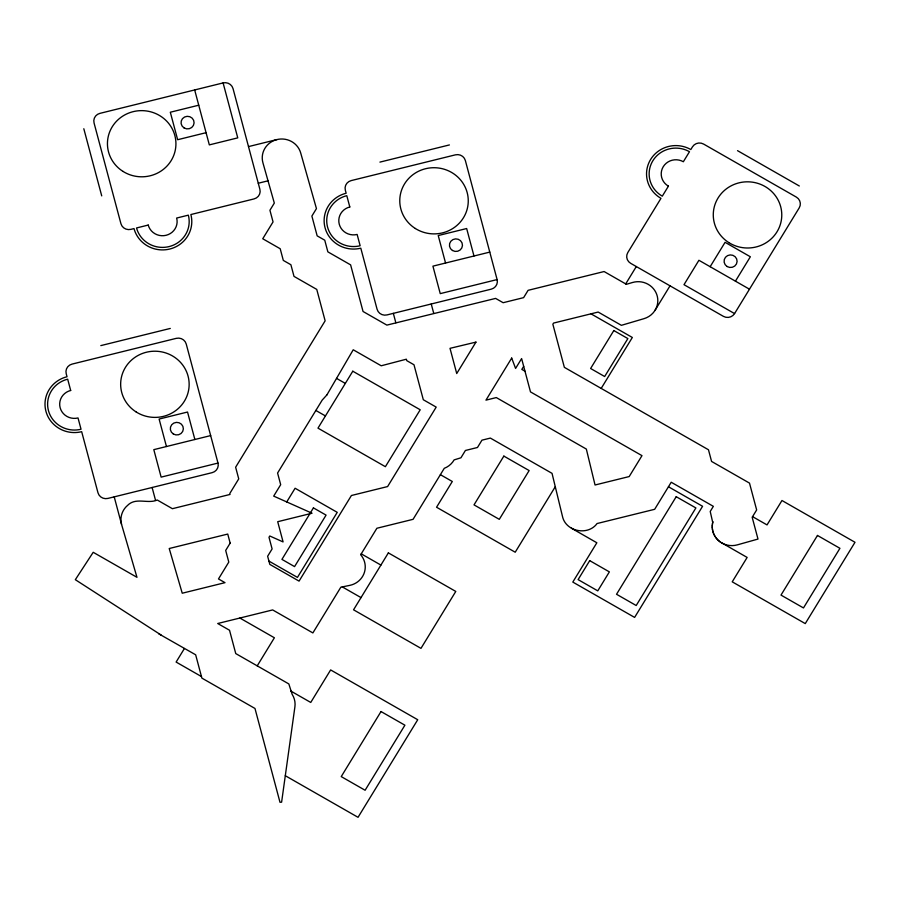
<?xml version="1.0" encoding="UTF-8"?>
<svg xmlns="http://www.w3.org/2000/svg" width="900" height="900" viewBox="0 0 900 900"><rect width="100%" height="100%" fill="white"/><g stroke="black" fill="none" stroke-linecap="round" stroke-linejoin="round"><path stroke-width="1.35" d="M712.316 525.262L712.26 526.185M712.406 524.329L712.553 523.418M712.732 522.506L710.224 511.459L713.351 506.34L671.22 482.243L654.66 509.31L597.06 523.541C587.959 536.096 565.605 531.653 562.455 516.319L552.038 473.355L490.376 438.086L481.95 440.168L477.473 447.491L465.412 450.473L460.946 457.785L454.118 459.9A19.564 18.889 1.6 0 1 444.262 468.326L413.077 519.322L376.886 528.255L360.675 554.771L361.789 556.178A19.575 18.9 1.6 0 1 349.774 585.371L340.841 587.205L312.874 632.925L272.666 609.93L217.721 623.509L229.523 630.248L235.744 653.569L288.832 683.933L292.162 694.35A19.575 18.9 1.6 0 1 294.907 706.815L281.61 802.181L279.99 802.271L254.981 708.469L201.881 678.105L195.66 654.795L158.659 633.746M712.957 521.696C710.415 529.965 714.769 539.404 722.408 543.274A19.575 18.9 1.6 0 0 737.303 544.871L757.991 539.066L752.175 517.264L756.653 509.94L749.498 483.109L711.574 461.43L708.469 449.764L564.356 367.346L552.859 324.248L553.567 323.077L598.174 312.053L621.383 325.327L643.984 318.668A19.575 18.9 1.6 0 0 654.559 311.074L655.538 309.476A19.575 18.9 1.6 0 0 653.332 288.574A19.575 18.9 1.6 0 0 632.509 282.499L626.4 284.299L604.102 271.541L528.097 290.329L523.62 297.641L503.145 302.704L495.619 298.406L386.865 325.114L363.049 311.49L350.618 264.87L327.859 251.854L324.754 240.199L317.16 235.856L311.884 216.067L316.451 208.609L300.69 152.944A19.575 18.9 1.6 0 0 278.528 139.252L276.649 139.646A19.575 18.9 1.6 0 0 262.935 162.844L274.32 203.085L269.933 210.263L273.049 221.917L262.744 238.759L280.204 248.749L283.309 260.404L290.891 264.735L294.007 276.39L316.755 289.406L325.136 320.827L235.631 467.224L238.736 478.879L229.781 493.515L230.029 494.449L172.406 508.691L157.241 500.006C147.881 504.259 135.776 496.879 127.485 505.496C122.029 510.075 119.587 517.894 121.657 524.734L136.969 577.316L93.206 552.296L75.33 579.69L161.156 635.062M184.41 648.506L176.119 662.062L201.465 676.564M286.729 501.941L295.099 488.25L337.241 512.347L297.45 577.406L268.92 561.082M257.22 665.854L274.387 637.774L239.873 618.03M523.688 366.345L521.82 369.394L524.981 371.205M625.702 283.894L636.311 266.546M601.189 388.418L632.34 337.478L590.985 313.83M655.099 310.23L670.016 285.829M555.278 486.709L515.216 552.217L436.556 507.24L452.306 481.489L440.381 474.671M710.156 266.704L725.074 242.314L750.352 256.77L735.435 281.171M734.558 313.594L799.211 207.889A8.156 7.875 1.6 0 0 796.331 197.089L703.631 144.079A8.156 7.875 1.6 0 0 692.471 146.835L690.806 149.546A29.363 28.361 1.6 0 0 650.61 159.48A29.363 28.361 1.6 0 0 660.971 198.338L627.817 252.54A8.156 7.875 1.6 0 0 630.697 263.34L723.398 316.35A8.156 7.875 1.6 0 0 734.558 313.594L684 284.681L698.918 260.28L749.486 289.204M223.099 82.924L99.911 113.366A8.156 7.875 1.6 0 0 94.05 122.951L120.926 223.684A8.156 7.875 1.6 0 0 130.86 229.365L134.01 228.589A29.363 28.361 1.6 0 0 169.774 249.03A29.363 28.361 1.6 0 0 190.868 214.537L254.036 198.922A8.156 7.875 1.6 0 0 259.898 189.338L233.032 88.605A8.156 7.875 1.6 0 0 223.099 82.924L237.757 137.869L209.329 144.889L194.67 89.944M198.743 105.21L170.314 112.23L177.649 139.714L206.078 132.683M248.501 146.599L276.93 139.579M258.278 183.229L268.02 180.821M379.924 162.112L449.415 144.934M100.811 345.611L170.291 328.433M489.78 252.101L432.923 266.153L440.246 293.625L497.104 279.574L465.356 160.526A8.156 7.875 1.6 0 0 455.423 154.845L351.191 180.596A8.156 7.875 1.6 0 0 345.33 190.181L346.14 193.241A29.363 28.361 1.6 0 0 325.046 227.734A29.363 28.361 1.6 0 0 360.799 248.186L377.077 309.24A8.156 7.875 1.6 0 0 387.011 314.921L491.243 289.159A8.156 7.875 1.6 0 0 497.104 279.574M210.667 435.6L153.81 449.651L161.134 477.124L217.991 463.072L186.232 344.025A8.156 7.875 1.6 0 0 176.31 338.344L72.067 364.095A8.156 7.875 1.6 0 0 66.206 373.68L67.028 376.74A29.363 28.361 1.6 0 0 45.922 411.233A29.363 28.361 1.6 0 0 81.675 431.685L97.965 492.739A8.156 7.875 1.6 0 0 107.899 498.42L212.13 472.657A8.156 7.875 1.6 0 0 217.991 463.072M737.528 150.66L799.324 185.996M752.558 516.634L767.036 524.914L781.965 500.512L855 542.284L805.264 623.599L732.229 581.827L747.146 557.438L721.327 542.632M668.452 486.765L702.574 506.284L634.613 617.411L572.805 582.075L596.846 542.767L571.387 528.188M336.555 378.394L345.33 383.411M315.844 410.456L325.44 415.946M361.249 553.837L380.902 565.076M342.304 586.901L361.012 597.6M290.723 690.998L310.748 702.45L330.637 669.926L417.724 719.73L358.043 817.312L285.3 775.71M720.529 542.126L719.764 541.564M719.01 540.979L718.312 540.349M717.626 539.696L716.985 538.999M716.377 538.279L715.815 537.536M715.275 536.76L714.791 535.961M714.33 535.151L713.925 534.308M713.554 533.452L713.239 532.575M712.957 531.686L712.732 530.786M473.985 256.005L466.661 228.532L438.233 235.553L445.556 263.025M431.235 303.986L433.71 313.267M393.334 313.358L395.843 322.774M194.873 439.504L187.537 412.031L159.12 419.051L166.444 446.524M83.812 128.734L101.722 195.885M152.111 487.485L155.565 500.423M114.21 496.856L121.545 524.329M712.541 529.875L712.406 528.964M712.305 528.041L712.271 527.108M326.902 394.909L322.189 400.106L277.582 473.029L280.688 484.684L273.69 496.114L312.03 513.225L277.706 521.707L283.095 541.935L269.786 535.995L268.999 537.278L272.104 548.933L267.637 556.245L269.809 564.39L299.059 581.119L351.416 495.506L387.608 486.562L436.196 407.104L423.315 399.746L413.989 364.77L406.789 360.652L406.339 359.213L381.218 365.782L353.228 349.774L326.902 394.909M230.164 543.127L225.686 550.44L228.791 562.095L218.486 578.947L224.989 582.66L182.239 593.224L169.222 548.516L227.745 534.06L230.164 543.127M352.789 371.216L317.981 428.141L385.391 466.695L420.21 409.781L352.789 371.216M313.425 507.881L281.936 559.384L294.57 566.606L326.07 515.115L313.425 507.881M475.954 342.113L456.728 373.534L450.011 348.334L475.954 342.113M388.361 552.881L353.554 609.806L420.975 648.36L455.782 591.435L388.361 552.881M511.695 358.076L485.966 400.14L496.305 397.575L586.339 449.066L595.046 484.999L629.19 476.561L641.981 455.647L530.494 391.894L521.618 358.582L515.587 368.438L511.695 358.076M668.43 186.143L662.299 196.166A26.753 25.841 1.6 0 1 652.849 160.763A26.753 25.841 1.6 0 1 689.479 151.718L683.347 161.741A14.681 14.175 1.6 0 0 663.244 166.714A14.681 14.175 1.6 0 0 668.43 186.143M503.854 456.098L474.019 504.877L499.298 519.345L529.144 470.554L503.854 456.098M613.822 330.548L590.614 368.494L604.665 376.526L627.874 338.58L613.822 330.548M381.015 711.54L341.235 776.599L365.108 790.256L404.899 725.197L381.015 711.54M589.714 560.632L578.104 579.611L597.769 590.861L609.367 571.882L589.714 560.632M676.215 496.699L616.534 594.27L636.199 605.52L695.88 507.938L676.215 496.699M817.47 535.455L780.998 595.091L803.475 607.939L839.936 548.314L817.47 535.455M148.23 225.067L136.541 227.959A26.753 25.841 1.6 0 0 169.121 246.589A26.753 25.841 1.6 0 0 188.336 215.156L176.659 218.047A14.681 14.175 1.6 0 1 166.106 235.294A14.681 14.175 1.6 0 1 148.23 225.067M349.808 206.977L346.793 195.683A26.753 25.841 1.6 0 0 327.566 227.115A26.753 25.841 1.6 0 0 360.146 245.745L357.131 234.45A14.681 14.175 1.6 0 1 339.255 224.224A14.681 14.175 1.6 0 1 349.808 206.977M70.684 390.476L67.68 379.181A26.753 25.841 1.6 0 0 48.454 410.614A26.753 25.841 1.6 0 0 81.034 429.244L78.019 417.949A14.681 14.175 1.6 0 1 60.142 407.723A14.681 14.175 1.6 0 1 70.684 390.476M452.452 250.481A6.525 6.3 1.6 0 0 462.465 245.441A6.525 6.3 1.6 0 0 452.925 239.58A6.525 6.3 1.6 0 0 452.452 250.481M415.339 228.499A34.245 33.086 1.6 0 0 468.214 202.624A34.245 33.086 1.6 0 0 418.489 171.281A34.245 33.086 1.6 0 0 415.339 228.499M184.061 127.924A6.525 6.3 1.6 0 0 194.085 122.895A6.525 6.3 1.6 0 0 184.545 117.022A6.525 6.3 1.6 0 0 184.061 127.924M123.008 171.416A34.245 33.086 1.6 0 0 175.882 145.541A34.245 33.086 1.6 0 0 126.157 114.199A34.245 33.086 1.6 0 0 123.008 171.416M173.329 433.98A6.525 6.3 1.6 0 0 183.352 428.94A6.525 6.3 1.6 0 0 173.812 423.079A6.525 6.3 1.6 0 0 173.329 433.98M136.215 411.998A34.245 33.086 1.6 0 0 189.101 386.123A34.245 33.086 1.6 0 0 139.376 354.78A34.245 33.086 1.6 0 0 136.215 411.998M727.087 266.512A6.525 6.3 1.6 0 0 737.1 261.472A6.525 6.3 1.6 0 0 727.571 255.611A6.525 6.3 1.6 0 0 727.087 266.512M728.842 242.606A34.245 33.086 1.6 0 0 781.729 216.731A34.245 33.086 1.6 0 0 731.992 185.389A34.245 33.086 1.6 0 0 728.842 242.606"/></g></svg>
